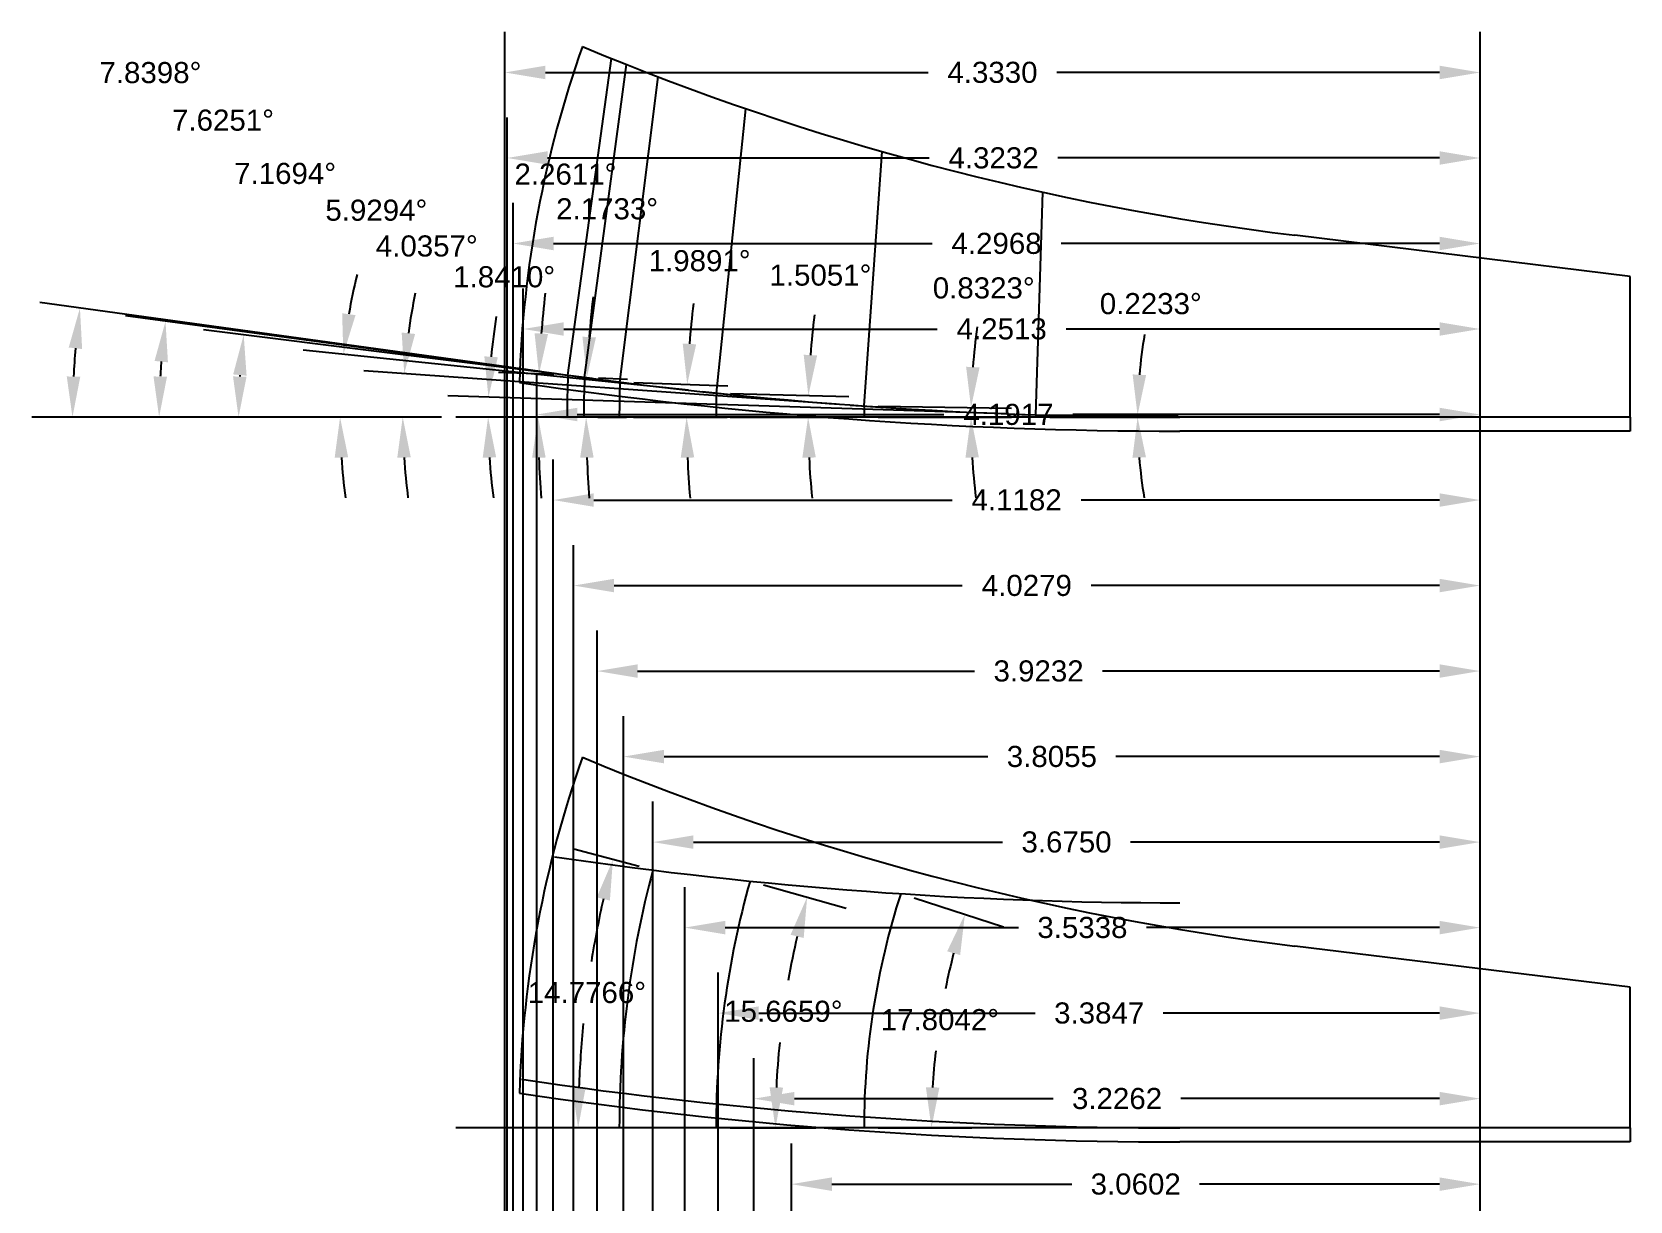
# Model space of a CAD drawing. Header units: inches. Extents: x 113.3 to 164.8, y -27 to 25.4.
# Drawn here: x 122.06 to 129.16, y -3.4 to 1.79 of the extents above; entities that cross this region are included whole.
import ezdxf

# ---------------------------------------------------------------- set-up
doc = ezdxf.new("R2010")
doc.units = ezdxf.units.IN
doc.header["$MEASUREMENT"] = 0
doc.header["$PDMODE"] = 35
doc.layers.get('Defpoints').update_dxf_attribs({"color": 10})
doc.layers.add('Blade_1', color=30, linetype='Continuous', true_color=0xff7f00)
doc.layers.add('Dims', color=4, linetype='Continuous')
doc.styles.get("Standard").update_dxf_attribs({"font": 'arial.ttf'})
doc.dimstyles.get("Standard").update_dxf_attribs({"dimtxt": 0.09375, "dimasz": 0.18, "dimexe": 0.18, "dimexo": 0.0625, "dimgap": 0.09, "dimtad": 0, "dimtih": 1, "dimtoh": 1, "dimdec": 4, "dimzin": 0, "dimdsep": 46, "dimtxsty": 'Standard', "dimcen": 0.09, "dimadec": 4, "dimazin": 0, "dimtfac": 1, "dimtdec": 4, "dimtofl": 0, "dimtmove": 0, "dimatfit": 3, "dimfxl": 1, "dimtolj": 1, "dimtzin": 0, "dimarcsym": 0})

# ---------------------------------------------------------------- blocks, each defined once
blk = doc.blocks.new('*D45')
at = {"layer": 'Blade_1', "color": 0, "lineweight": -2, "transparency": 16777216}
for p, q in [((126.5777, 0.0912), (127.1475, 0.0889)), ((126.5777, 0.0811), (127.1475, 0.0811))]:
    blk.add_line(p, q, dxfattribs=at)
for start, end in [(170.34806, 175.06238), (184.71432, 189.42865)]:
    blk.add_arc((129.1557, 0.0811), 2.1883, start, end, dxfattribs=at)
at = {"layer": 'Blade_1', "color": 0, "transparency": 16777216}
for points in [[(127.0056, 0.2681), (126.9456, 0.2708), (126.9675, 0.0896)], [(126.9449, -0.1), (127.0049, -0.0975), (126.9675, 0.0811)]]:
    blk.add_solid(points, dxfattribs=at)
at = {"layer": 'Defpoints', "color": 0, "transparency": 16777216}
for p in [(126.5152, 0.0914), (126.5152, 0.0811), (126.9675, 0.084), (129.1557, 0.0811)]:
    blk.add_point(p, dxfattribs=at)
at = {"layer": 'Blade_1', "color": 0, "transparency": 16777216, "insert": (127.0262, 0.5848), "char_height": 0.09375, "attachment_point": 5}
blk.add_mtext('\\A1;0.2233°', dxfattribs=at)
blk = doc.blocks.new('*D46')
at = {"layer": 'Blade_1', "color": 0, "lineweight": -2, "transparency": 16777216}
blk.add_line((126.3903, 0.0954), (123.9034, 0.1754), dxfattribs=at)
for start, end in [(170.6669, 174.41297), (183.74607, 187.49214)]:
    blk.add_arc((126.8354, 0.0811), 2.7536, start, end, dxfattribs=at)
at = {"layer": 'Blade_1', "color": 0, "transparency": 16777216}
for points in [[(124.1249, 0.3472), (124.065, 0.3511), (124.0833, 0.1696)], [(124.0577, -0.0998), (124.1177, -0.0978), (124.0818, 0.0811)]]:
    blk.add_solid(points, dxfattribs=at)
at = {"layer": 'Defpoints', "color": 0, "transparency": 16777216}
for p in [(123.9378, 0.0811), (124.082, 0.1106), (126.4528, 0.0934), (126.5777, 0.0894), (129.1557, 0.0811)]:
    blk.add_point(p, dxfattribs=at)
at = {"layer": 'Blade_1', "color": 0, "transparency": 16777216, "insert": (124.1532, 0.7041), "char_height": 0.09375, "attachment_point": 5}
blk.add_mtext('\\A1;1.8410°', dxfattribs=at)
blk = doc.blocks.new('*D49')
at = {"layer": 'Blade_1', "color": 0, "lineweight": -2, "transparency": 16777216}
for p, q in [((125.6279, 0.1393), (123.5296, 0.2874)), ((123.8753, 0.0811), (123.5223, 0.0811))]:
    blk.add_line(p, q, dxfattribs=at)
for start, end in [(168.4652, 172.21477), (183.74957, 187.49915)]:
    blk.add_arc((126.4533, 0.0811), 2.751, start, end, dxfattribs=at)
at = {"layer": 'Blade_1', "color": 0, "transparency": 16777216}
for points in [[(123.7575, 0.4507), (123.6978, 0.4568), (123.7091, 0.2747)], [(123.6782, -0.0998), (123.7382, -0.0978), (123.7023, 0.0811)]]:
    blk.add_solid(points, dxfattribs=at)
at = {"layer": 'Defpoints', "color": 0, "transparency": 16777216}
for p in [(123.7031, 0.1457), (123.9378, 0.0811), (125.6903, 0.1349), (125.8149, 0.1261), (129.1557, 0.0811)]:
    blk.add_point(p, dxfattribs=at)
at = {"layer": 'Blade_1', "color": 0, "transparency": 16777216, "insert": (123.8093, 0.841), "char_height": 0.09375, "attachment_point": 5}
blk.add_mtext('\\A1;4.0357°', dxfattribs=at)
blk = doc.blocks.new('*D50')
at = {"layer": 'Blade_1', "color": 0, "lineweight": -2, "transparency": 16777216}
for p, q in [((125.8147, 0.0811), (126.4072, 0.0811)), ((125.8151, 0.1296), (126.4075, 0.121))]:
    blk.add_line(p, q, dxfattribs=at)
for start, end in [(172.12347, 175.64561), (183.52214, 187.04428)]:
    blk.add_arc((129.1557, 0.0811), 2.9286, start, end, dxfattribs=at)
at = {"layer": 'Blade_1', "color": 0, "transparency": 16777216}
for points in [[(126.2656, 0.3021), (126.2057, 0.3048), (126.2275, 0.1236)], [(126.2027, -0.0997), (126.2627, -0.0979), (126.2272, 0.0811)]]:
    blk.add_solid(points, dxfattribs=at)
at = {"layer": 'Defpoints', "color": 0, "transparency": 16777216}
for p in [(125.7522, 0.0811), (125.7526, 0.1305), (126.2272, 0.0953), (129.1557, 0.0811)]:
    blk.add_point(p, dxfattribs=at)
at = {"layer": 'Blade_1', "color": 0, "transparency": 16777216, "insert": (126.2839, 0.6546), "char_height": 0.09375, "attachment_point": 5}
blk.add_mtext('\\A1;0.8323°', dxfattribs=at)
blk = doc.blocks.new('*D53')
at = {"layer": 'Blade_1', "color": 0, "lineweight": -2, "transparency": 16777216}
for p, q in [((124.9718, 0.2007), (123.2594, 0.3785)), ((123.8753, 0.0811), (123.244, 0.0811))]:
    blk.add_line(p, q, dxfattribs=at)
for start, end in [(166.42739, 170.249), (183.82161, 187.64321)]:
    blk.add_arc((126.1232, 0.0811), 2.6992, start, end, dxfattribs=at)
at = {"layer": 'Blade_1', "color": 0, "transparency": 16777216}
for points in [[(123.4927, 0.5342), (123.4333, 0.5424), (123.4385, 0.3599)], [(123.4, -0.0998), (123.46, -0.0978), (123.424, 0.0811)]]:
    blk.add_solid(points, dxfattribs=at)
at = {"layer": 'Defpoints', "color": 0, "transparency": 16777216}
for p in [(123.4256, 0.1742), (125.034, 0.1942), (125.1583, 0.1813), (123.9378, 0.0811), (129.1557, 0.0811)]:
    blk.add_point(p, dxfattribs=at)
at = {"layer": 'Blade_1', "color": 0, "transparency": 16777216, "insert": (123.5852, 1), "char_height": 0.09375, "attachment_point": 5}
blk.add_mtext('\\A1;5.9294°', dxfattribs=at)
blk = doc.blocks.new('*D54')
at = {"layer": 'Blade_1', "color": 0, "lineweight": -2, "transparency": 16777216}
for p, q in [((125.1586, 0.1861), (125.6848, 0.1723)), ((125.1572, 0.0811), (125.6836, 0.0811))]:
    blk.add_line(p, q, dxfattribs=at)
for start, end in [(172.84662, 175.67075), (182.82414, 185.64827)]:
    blk.add_arc((129.1557, 0.0811), 3.6522, start, end, dxfattribs=at)
at = {"layer": 'Blade_1', "color": 0, "transparency": 16777216}
for points in [[(125.5439, 0.3553), (125.484, 0.3583), (125.5048, 0.177)], [(125.478, -0.0996), (125.538, -0.0981), (125.5036, 0.0811)]]:
    blk.add_solid(points, dxfattribs=at)
at = {"layer": 'Defpoints', "color": 0, "transparency": 16777216}
for p in [(125.0961, 0.1878), (125.0947, 0.0811), (125.5037, 0.1131), (129.1557, 0.0811)]:
    blk.add_point(p, dxfattribs=at)
at = {"layer": 'Blade_1', "color": 0, "transparency": 16777216, "insert": (125.5584, 0.7116), "char_height": 0.09375, "attachment_point": 5}
blk.add_mtext('\\A1;1.5051°', dxfattribs=at)
blk = doc.blocks.new('*D57')
at = {"layer": 'Blade_1', "color": 0, "lineweight": -2, "transparency": 16777216}
for p, q in [((124.7299, 0.2348), (125.1463, 0.2204)), ((124.7273, 0.0811), (125.1438, 0.0811))]:
    blk.add_line(p, q, dxfattribs=at)
for start, end in [(173.08994, 175.5504), (182.46046, 184.92092)]:
    blk.add_arc((129.1557, 0.0811), 4.1919, start, end, dxfattribs=at)
at = {"layer": 'Blade_1', "color": 0, "transparency": 16777216}
for points in [[(125.0064, 0.4046), (124.9465, 0.408), (124.9664, 0.2266)], [(124.9377, -0.0995), (124.9977, -0.0982), (124.9638, 0.0811)]]:
    blk.add_solid(points, dxfattribs=at)
at = {"layer": 'Defpoints', "color": 0, "transparency": 16777216}
for p in [(124.6675, 0.237), (124.6648, 0.0811), (124.9641, 0.1296), (129.1557, 0.0811)]:
    blk.add_point(p, dxfattribs=at)
at = {"layer": 'Blade_1', "color": 0, "transparency": 16777216, "insert": (125.0217, 0.7755), "char_height": 0.09375, "attachment_point": 5}
blk.add_mtext('\\A1;1.9891°', dxfattribs=at)
blk = doc.blocks.new('*D58')
at = {"layer": 'Blade_1', "color": 0, "lineweight": -2, "transparency": 16777216}
for p, q in [((124.5435, 0.2526), (122.8172, 0.4697)), ((123.8753, 0.0811), (122.7929, 0.0811))]:
    blk.add_line(p, q, dxfattribs=at)
blk.add_arc((125.9067, 0.0811), 2.9339, 176.34639, 176.4842, dxfattribs=at)
at = {"layer": 'Blade_1', "color": 0, "transparency": 16777216}
for points in [[(122.949, 0.2709), (123.0087, 0.2652), (122.9958, 0.4473)], [(123.0084, 0.2601), (122.9484, 0.2619), (122.9729, 0.0811)]]:
    blk.add_solid(points, dxfattribs=at)
at = {"layer": 'Defpoints', "color": 0, "transparency": 16777216}
for p in [(124.6055, 0.2448), (124.7295, 0.2292), (122.9754, 0.2034), (123.9378, 0.0811), (129.1557, 0.0811)]:
    blk.add_point(p, dxfattribs=at)
at = {"layer": 'Blade_1', "color": 0, "transparency": 16777216, "insert": (123.1798, 1.1634), "char_height": 0.09375, "attachment_point": 5}
blk.add_mtext('\\A1;7.1694°', dxfattribs=at)
blk = doc.blocks.new('*D59')
at = {"layer": 'Blade_1', "color": 0, "lineweight": -2, "transparency": 16777216}
for p, q in [((124.3863, 0.274), (122.47, 0.5305)), ((123.8753, 0.0811), (122.44, 0.0811))]:
    blk.add_line(p, q, dxfattribs=at)
blk.add_arc((125.8271, 0.0811), 3.2071, 175.5911, 176.78384, dxfattribs=at)
at = {"layer": 'Blade_1', "color": 0, "transparency": 16777216}
for points in [[(122.5997, 0.3308), (122.6593, 0.3245), (122.6484, 0.5067)], [(122.655, 0.2602), (122.5951, 0.2619), (122.62, 0.0811)]]:
    blk.add_solid(points, dxfattribs=at)
at = {"layer": 'Defpoints', "color": 0, "transparency": 16777216}
for p in [(122.6232, 0.2233), (124.4483, 0.2657), (124.5722, 0.2491), (123.9378, 0.0811), (129.1557, 0.0811)]:
    blk.add_point(p, dxfattribs=at)
at = {"layer": 'Blade_1', "color": 0, "transparency": 16777216, "insert": (122.9039, 1.4002), "char_height": 0.09375, "attachment_point": 5}
blk.add_mtext('\\A1;7.6251°', dxfattribs=at)
blk = doc.blocks.new('*D60')
at = {"layer": 'Blade_1', "color": 0, "lineweight": -2, "transparency": 16777216}
for p, q in [((124.5727, 0.255), (124.7005, 0.2502)), ((124.5694, 0.0811), (124.6973, 0.0811))]:
    blk.add_line(p, q, dxfattribs=at)
for start, end in [(173.37956, 175.60312), (182.22357, 184.44713)]:
    blk.add_arc((129.1557, 0.0811), 4.6384, start, end, dxfattribs=at)
at = {"layer": 'Blade_1', "color": 0, "transparency": 16777216}
for points in [[(124.5609, 0.435), (124.501, 0.4384), (124.5206, 0.257)], [(124.4908, -0.0994), (124.5508, -0.0983), (124.5173, 0.0811)]]:
    blk.add_solid(points, dxfattribs=at)
at = {"layer": 'Defpoints', "color": 0, "transparency": 16777216}
for p in [(124.5102, 0.2574), (124.5069, 0.0811), (124.5177, 0.1398), (129.1557, 0.0811)]:
    blk.add_point(p, dxfattribs=at)
at = {"layer": 'Blade_1', "color": 0, "transparency": 16777216, "insert": (124.6105, 1.0062), "char_height": 0.09375, "attachment_point": 5}
blk.add_mtext('\\A1;2.1733°', dxfattribs=at)
blk = doc.blocks.new('*D63')
at = {"layer": 'Blade_1', "color": 0, "lineweight": -2, "transparency": 16777216}
for p, q in [((124.3124, 0.2845), (122.0899, 0.5905)), ((123.8753, 0.0811), (122.055, 0.0811))]:
    blk.add_line(p, q, dxfattribs=at)
blk.add_arc((125.7896, 0.0811), 3.5546, 175.06188, 177.09828, dxfattribs=at)
at = {"layer": 'Blade_1', "color": 0, "transparency": 16777216}
for points in [[(122.2184, 0.3904), (122.278, 0.3837), (122.2682, 0.566)], [(122.2696, 0.2603), (122.2096, 0.2618), (122.235, 0.0811)]]:
    blk.add_solid(points, dxfattribs=at)
at = {"layer": 'Defpoints', "color": 0, "transparency": 16777216}
for p in [(122.2387, 0.2432), (124.3743, 0.276), (124.4981, 0.2589), (123.9378, 0.0811), (129.1557, 0.0811)]:
    blk.add_point(p, dxfattribs=at)
at = {"layer": 'Blade_1', "color": 0, "transparency": 16777216, "insert": (122.5813, 1.6115), "char_height": 0.09375, "attachment_point": 5}
blk.add_mtext('\\A1;7.8398°', dxfattribs=at)
blk = doc.blocks.new('*D64')
at = {"layer": 'Blade_1', "color": 0, "lineweight": -2, "transparency": 16777216}
for p, q in [((124.3737, 0.2699), (124.1279, 0.2796)), ((124.37, 0.0811), (124.124, 0.0811))]:
    blk.add_line(p, q, dxfattribs=at)
for start, end in [(173.48725, 175.61305), (182.12581, 184.25161)]:
    blk.add_arc((129.1557, 0.0811), 4.8517, start, end, dxfattribs=at)
at = {"layer": 'Blade_1', "color": 0, "transparency": 16777216}
for points in [[(124.3482, 0.4505), (124.2883, 0.454), (124.3078, 0.2725)], [(124.2774, -0.0994), (124.3374, -0.0983), (124.304, 0.0811)]]:
    blk.add_solid(points, dxfattribs=at)
at = {"layer": 'Defpoints', "color": 0, "transparency": 16777216}
for p in [(124.4362, 0.2675), (124.3044, 0.1449), (124.4325, 0.0811), (129.1557, 0.0811)]:
    blk.add_point(p, dxfattribs=at)
at = {"layer": 'Blade_1', "color": 0, "transparency": 16777216, "insert": (124.4255, 1.1602), "char_height": 0.09375, "attachment_point": 5}
blk.add_mtext('\\A1;2.2611°', dxfattribs=at)
blk = doc.blocks.new('*D167')
at = {"color": 0, "lineweight": -2, "transparency": 16777216}
for p, q in [((125.9748, -2.0557), (126.3718, -2.1833)), ((125.8147, -3.0773), (126.2318, -3.0773))]:
    blk.add_line(p, q, dxfattribs=at)
for start, end in [(165.51885, 168.512), (173.66563, 176.67694)]:
    blk.add_arc((129.1557, -3.0773), 3.104, start, end, dxfattribs=at)
at = {"color": 0, "transparency": 16777216}
for points in [[(126.1216, -2.2928), (126.1792, -2.3095), (126.2004, -2.1282)], [(126.087, -2.8982), (126.027, -2.8965), (126.0518, -3.0773)]]:
    blk.add_solid(points, dxfattribs=at)
at = {"layer": 'Defpoints', "color": 0, "transparency": 16777216}
for p in [(125.9152, -2.0366), (126.1181, -2.4389), (125.7522, -3.0773), (129.1557, -3.0773)]:
    blk.add_point(p, dxfattribs=at)
at = {"color": 0, "transparency": 16777216, "insert": (126.0892, -2.597), "char_height": 0.09375, "attachment_point": 5}
blk.add_mtext('\\A1;17.8042°', dxfattribs=at)
blk = doc.blocks.new('*D168')
at = {"color": 0, "lineweight": -2, "transparency": 16777216}
for p, q in [((125.3058, -1.9976), (125.6727, -2.1005)), ((125.1572, -3.0773), (125.5383, -3.0773))]:
    blk.add_line(p, q, dxfattribs=at)
for start, end in [(167.05023, 170.06154), (174.26199, 177.28389)]:
    blk.add_arc((129.1557, -3.0773), 3.7974, start, end, dxfattribs=at)
at = {"color": 0, "transparency": 16777216}
for points in [[(125.4258, -2.2189), (125.484, -2.2337), (125.4994, -2.0519)], [(125.3926, -2.8981), (125.3326, -2.8966), (125.3583, -3.0773)]]:
    blk.add_solid(points, dxfattribs=at)
at = {"layer": 'Defpoints', "color": 0, "transparency": 16777216}
for p in [(125.2456, -1.9807), (125.4212, -2.3889), (125.0947, -3.0773), (129.1557, -3.0773)]:
    blk.add_point(p, dxfattribs=at)
at = {"color": 0, "transparency": 16777216, "insert": (125.3938, -2.5598), "char_height": 0.09375, "attachment_point": 5}
blk.add_mtext('\\A1;15.6659°', dxfattribs=at)
blk = doc.blocks.new('*D169')
at = {"color": 0, "lineweight": -2, "transparency": 16777216}
for p, q in [((124.7529, -1.9159), (124.4623, -1.8393)), ((124.6023, -3.0773), (124.3018, -3.0773))]:
    blk.add_line(p, q, dxfattribs=at)
for start, end in [(167.43003, 170.90394), (174.31284, 177.79333)]:
    blk.add_arc((129.1557, -3.0773), 4.6739, start, end, dxfattribs=at)
at = {"color": 0, "transparency": 16777216}
for points in [[(124.5647, -2.053), (124.623, -2.0672), (124.6364, -1.8852)], [(124.5153, -2.8979), (124.4553, -2.8968), (124.4818, -3.0773)]]:
    blk.add_solid(points, dxfattribs=at)
at = {"layer": 'Defpoints', "color": 0, "transparency": 16777216}
for p in [(124.8133, -1.9319), (124.5507, -2.2776), (124.6648, -3.0773), (129.1557, -3.0773)]:
    blk.add_point(p, dxfattribs=at)
at = {"color": 0, "transparency": 16777216, "insert": (124.5206, -2.4763), "char_height": 0.09375, "attachment_point": 5}
blk.add_mtext('\\A1;14.7766°', dxfattribs=at)
blk = doc.blocks.new('*D260')
at = {"layer": 'Defpoints', "color": 0, "transparency": 16777216}
for p in [(125.4292, -3.3274), (125.4292, -9.5267), (128.4894, -9.7211)]:
    blk.add_point(p, dxfattribs=at)
at = {"layer": 'Dims', "color": 0, "lineweight": -2, "transparency": 16777216}
for p, q in [((125.4292, -9.4642), (125.4292, -3.1474)), ((128.4894, -9.6586), (128.4894, -3.1474)), ((125.6092, -3.3274), (126.6752, -3.3274)), ((128.3094, -3.3274), (127.2434, -3.3274))]:
    blk.add_line(p, q, dxfattribs=at)
at = {"layer": 'Dims', "color": 0, "transparency": 16777216}
for points in [[(125.6092, -3.2974), (125.6092, -3.3574), (125.4292, -3.3274)], [(128.3094, -3.2974), (128.3094, -3.3574), (128.4894, -3.3274)]]:
    blk.add_solid(points, dxfattribs=at)
at = {"layer": 'Dims', "color": 0, "transparency": 16777216, "insert": (126.9593, -3.3274), "char_height": 0.09375, "attachment_point": 5}
blk.add_mtext('\\A1;3.0602', dxfattribs=at)
blk = doc.blocks.new('*D261')
at = {"layer": 'Defpoints', "color": 0, "transparency": 16777216}
for p in [(125.2632, -2.9474), (125.2632, -9.597), (128.4894, -9.7211)]:
    blk.add_point(p, dxfattribs=at)
at = {"layer": 'Dims', "color": 0, "lineweight": -2, "transparency": 16777216}
for p, q in [((125.2632, -9.5345), (125.2632, -2.7674)), ((128.4894, -9.6586), (128.4894, -2.7674)), ((125.4432, -2.9474), (126.5922, -2.9474)), ((128.3094, -2.9474), (127.1604, -2.9474))]:
    blk.add_line(p, q, dxfattribs=at)
at = {"layer": 'Dims', "color": 0, "transparency": 16777216}
for points in [[(125.4432, -2.9174), (125.4432, -2.9774), (125.2632, -2.9474)], [(128.3094, -2.9174), (128.3094, -2.9774), (128.4894, -2.9474)]]:
    blk.add_solid(points, dxfattribs=at)
at = {"layer": 'Dims', "color": 0, "transparency": 16777216, "insert": (126.8763, -2.9474), "char_height": 0.09375, "attachment_point": 5}
blk.add_mtext('\\A1;3.2262', dxfattribs=at)
blk = doc.blocks.new('*D262')
at = {"layer": 'Defpoints', "color": 0, "transparency": 16777216}
for p in [(125.1047, -2.5674), (125.1047, -9.6818), (128.4894, -9.7211)]:
    blk.add_point(p, dxfattribs=at)
at = {"layer": 'Dims', "color": 0, "lineweight": -2, "transparency": 16777216}
for p, q in [((125.1047, -9.6193), (125.1047, -2.3874)), ((128.4894, -9.6586), (128.4894, -2.3874)), ((125.2847, -2.5674), (126.5125, -2.5674)), ((128.3094, -2.5674), (127.0816, -2.5674))]:
    blk.add_line(p, q, dxfattribs=at)
at = {"layer": 'Dims', "color": 0, "transparency": 16777216}
for points in [[(125.2847, -2.5374), (125.2847, -2.5974), (125.1047, -2.5674)], [(128.3094, -2.5374), (128.3094, -2.5974), (128.4894, -2.5674)]]:
    blk.add_solid(points, dxfattribs=at)
at = {"layer": 'Dims', "color": 0, "transparency": 16777216, "insert": (126.7971, -2.5674), "char_height": 0.09375, "attachment_point": 5}
blk.add_mtext('\\A1;3.3847', dxfattribs=at)
blk = doc.blocks.new('*D263')
at = {"layer": 'Defpoints', "color": 0, "transparency": 16777216}
for p in [(124.9556, -2.1874), (128.4894, -9.7211), (124.9556, -9.7812)]:
    blk.add_point(p, dxfattribs=at)
at = {"layer": 'Dims', "color": 0, "lineweight": -2, "transparency": 16777216}
for p, q in [((124.9556, -9.7187), (124.9556, -2.0074)), ((128.4894, -9.6586), (128.4894, -2.0074)), ((125.1356, -2.1874), (126.4378, -2.1874)), ((128.3094, -2.1874), (127.0072, -2.1874))]:
    blk.add_line(p, q, dxfattribs=at)
at = {"layer": 'Dims', "color": 0, "transparency": 16777216}
for points in [[(125.1356, -2.1574), (125.1356, -2.2174), (124.9556, -2.1874)], [(128.3094, -2.1574), (128.3094, -2.2174), (128.4894, -2.1874)]]:
    blk.add_solid(points, dxfattribs=at)
at = {"layer": 'Dims', "color": 0, "transparency": 16777216, "insert": (126.7225, -2.1874), "char_height": 0.09375, "attachment_point": 5}
blk.add_mtext('\\A1;3.5338', dxfattribs=at)
blk = doc.blocks.new('*D264')
at = {"layer": 'Defpoints', "color": 0, "transparency": 16777216}
for p in [(124.8144, -1.8074), (128.4894, -9.7211), (124.8144, -9.8925)]:
    blk.add_point(p, dxfattribs=at)
at = {"layer": 'Dims', "color": 0, "lineweight": -2, "transparency": 16777216}
for p, q in [((124.8144, -9.83), (124.8144, -1.6274)), ((128.4894, -9.6586), (128.4894, -1.6274)), ((124.9944, -1.8074), (126.3675, -1.8074)), ((128.3094, -1.8074), (126.9363, -1.8074))]:
    blk.add_line(p, q, dxfattribs=at)
at = {"layer": 'Dims', "color": 0, "transparency": 16777216}
for points in [[(124.9944, -1.7774), (124.9944, -1.8374), (124.8144, -1.8074)], [(128.3094, -1.7774), (128.3094, -1.8374), (128.4894, -1.8074)]]:
    blk.add_solid(points, dxfattribs=at)
at = {"layer": 'Dims', "color": 0, "transparency": 16777216, "insert": (126.6519, -1.8074), "char_height": 0.09375, "attachment_point": 5}
blk.add_mtext('\\A1;3.6750', dxfattribs=at)
blk = doc.blocks.new('*D265')
at = {"layer": 'Defpoints', "color": 0, "transparency": 16777216}
for p in [(124.6839, -1.4274), (128.4894, -9.7211), (124.6839, -10.0178)]:
    blk.add_point(p, dxfattribs=at)
at = {"layer": 'Dims', "color": 0, "lineweight": -2, "transparency": 16777216}
for p, q in [((124.6839, -9.9553), (124.6839, -1.2474)), ((128.4894, -9.6586), (128.4894, -1.2474)), ((124.8639, -1.4274), (126.3018, -1.4274)), ((128.3094, -1.4274), (126.8716, -1.4274))]:
    blk.add_line(p, q, dxfattribs=at)
at = {"layer": 'Dims', "color": 0, "transparency": 16777216}
for points in [[(124.8639, -1.3974), (124.8639, -1.4574), (124.6839, -1.4274)], [(128.3094, -1.3974), (128.3094, -1.4574), (128.4894, -1.4274)]]:
    blk.add_solid(points, dxfattribs=at)
at = {"layer": 'Dims', "color": 0, "transparency": 16777216, "insert": (126.5867, -1.4274), "char_height": 0.09375, "attachment_point": 5}
blk.add_mtext('\\A1;3.8055', dxfattribs=at)
blk = doc.blocks.new('*D266')
at = {"layer": 'Defpoints', "color": 0, "transparency": 16777216}
for p in [(124.5662, -1.0474), (128.4894, -9.7211), (124.5662, -10.1535)]:
    blk.add_point(p, dxfattribs=at)
at = {"layer": 'Dims', "color": 0, "lineweight": -2, "transparency": 16777216}
for p, q in [((124.5662, -10.091), (124.5662, -0.8674)), ((128.4894, -9.6586), (128.4894, -0.8674)), ((124.7462, -1.0474), (126.2437, -1.0474)), ((128.3094, -1.0474), (126.8119, -1.0474))]:
    blk.add_line(p, q, dxfattribs=at)
at = {"layer": 'Dims', "color": 0, "transparency": 16777216}
for points in [[(124.7462, -1.0174), (124.7462, -1.0774), (124.5662, -1.0474)], [(128.3094, -1.0174), (128.3094, -1.0774), (128.4894, -1.0474)]]:
    blk.add_solid(points, dxfattribs=at)
at = {"layer": 'Dims', "color": 0, "transparency": 16777216, "insert": (126.5278, -1.0474), "char_height": 0.09375, "attachment_point": 5}
blk.add_mtext('\\A1;3.9232', dxfattribs=at)
blk = doc.blocks.new('*D267')
at = {"layer": 'Defpoints', "color": 0, "transparency": 16777216}
for p in [(124.4615, -0.6674), (128.4894, -9.7211), (124.4615, -10.2991)]:
    blk.add_point(p, dxfattribs=at)
at = {"layer": 'Dims', "color": 0, "lineweight": -2, "transparency": 16777216}
for p, q in [((124.4615, -10.2366), (124.4615, -0.4874)), ((128.4894, -9.6586), (128.4894, -0.4874)), ((124.6415, -0.6674), (126.1889, -0.6674)), ((128.3094, -0.6674), (126.762, -0.6674))]:
    blk.add_line(p, q, dxfattribs=at)
at = {"layer": 'Dims', "color": 0, "transparency": 16777216}
for points in [[(124.6415, -0.6374), (124.6415, -0.6974), (124.4615, -0.6674)], [(128.3094, -0.6374), (128.3094, -0.6974), (128.4894, -0.6674)]]:
    blk.add_solid(points, dxfattribs=at)
at = {"layer": 'Dims', "color": 0, "transparency": 16777216, "insert": (126.4755, -0.6674), "char_height": 0.09375, "attachment_point": 5}
blk.add_mtext('\\A1;4.0279', dxfattribs=at)
blk = doc.blocks.new('*D268')
at = {"layer": 'Defpoints', "color": 0, "transparency": 16777216}
for p in [(124.3713, -0.2874), (128.4894, -9.7211), (124.3713, -10.4536)]:
    blk.add_point(p, dxfattribs=at)
at = {"layer": 'Dims', "color": 0, "lineweight": -2, "transparency": 16777216}
for p, q in [((124.3713, -10.3911), (124.3713, -0.1074)), ((128.4894, -9.6586), (128.4894, -0.1074)), ((124.5513, -0.2874), (126.1443, -0.2874)), ((128.3094, -0.2874), (126.7163, -0.2874))]:
    blk.add_line(p, q, dxfattribs=at)
at = {"layer": 'Dims', "color": 0, "transparency": 16777216}
for points in [[(124.5513, -0.2574), (124.5513, -0.3174), (124.3713, -0.2874)], [(128.3094, -0.2574), (128.3094, -0.3174), (128.4894, -0.2874)]]:
    blk.add_solid(points, dxfattribs=at)
at = {"layer": 'Dims', "color": 0, "transparency": 16777216, "insert": (126.4303, -0.2874), "char_height": 0.09375, "attachment_point": 5}
blk.add_mtext('\\A1;4.1182', dxfattribs=at)
blk = doc.blocks.new('*D269')
at = {"layer": 'Defpoints', "color": 0, "transparency": 16777216}
for p in [(124.2978, 0.0926), (128.4894, -9.7211), (124.2978, -10.6065)]:
    blk.add_point(p, dxfattribs=at)
at = {"layer": 'Dims', "color": 0, "lineweight": -2, "transparency": 16777216}
for p, q in [((124.2978, -10.544), (124.2978, 0.2726)), ((128.4894, -9.6586), (128.4894, 0.2726)), ((124.4778, 0.0926), (126.1071, 0.0926)), ((128.3094, 0.0926), (126.6801, 0.0926))]:
    blk.add_line(p, q, dxfattribs=at)
at = {"layer": 'Dims', "color": 0, "transparency": 16777216}
for points in [[(124.4778, 0.1226), (124.4778, 0.0626), (124.2978, 0.0926)], [(128.3094, 0.1226), (128.3094, 0.0626), (128.4894, 0.0926)]]:
    blk.add_solid(points, dxfattribs=at)
at = {"layer": 'Dims', "color": 0, "transparency": 16777216, "insert": (126.3936, 0.0926), "char_height": 0.09375, "attachment_point": 5}
blk.add_mtext('\\A1;4.1917', dxfattribs=at)
blk = doc.blocks.new('*D270')
at = {"layer": 'Defpoints', "color": 0, "transparency": 16777216}
for p in [(124.2381, 0.4726), (128.4894, -9.7211), (124.2381, -10.7657)]:
    blk.add_point(p, dxfattribs=at)
at = {"layer": 'Dims', "color": 0, "lineweight": -2, "transparency": 16777216}
for p, q in [((124.2381, -10.7032), (124.2381, 0.6526)), ((128.4894, -9.6586), (128.4894, 0.6526)), ((124.4181, 0.4726), (126.0773, 0.4726)), ((128.3094, 0.4726), (126.6503, 0.4726))]:
    blk.add_line(p, q, dxfattribs=at)
at = {"layer": 'Dims', "color": 0, "transparency": 16777216}
for points in [[(124.4181, 0.5026), (124.4181, 0.4426), (124.2381, 0.4726)], [(128.3094, 0.5026), (128.3094, 0.4426), (128.4894, 0.4726)]]:
    blk.add_solid(points, dxfattribs=at)
at = {"layer": 'Dims', "color": 0, "transparency": 16777216, "insert": (126.3638, 0.4726), "char_height": 0.09375, "attachment_point": 5}
blk.add_mtext('\\A1;4.2513', dxfattribs=at)
blk = doc.blocks.new('*D271')
at = {"layer": 'Defpoints', "color": 0, "transparency": 16777216}
for p in [(124.1927, 0.8526), (128.4894, -9.7211), (124.1927, -10.9307)]:
    blk.add_point(p, dxfattribs=at)
at = {"layer": 'Dims', "color": 0, "lineweight": -2, "transparency": 16777216}
for p, q in [((124.1927, -10.8682), (124.1927, 1.0326)), ((128.4894, -9.6586), (128.4894, 1.0326)), ((124.3727, 0.8526), (126.0545, 0.8526)), ((128.3094, 0.8526), (126.6276, 0.8526))]:
    blk.add_line(p, q, dxfattribs=at)
at = {"layer": 'Dims', "color": 0, "transparency": 16777216}
for points in [[(124.3727, 0.8826), (124.3727, 0.8226), (124.1927, 0.8526)], [(128.3094, 0.8826), (128.3094, 0.8226), (128.4894, 0.8526)]]:
    blk.add_solid(points, dxfattribs=at)
at = {"layer": 'Dims', "color": 0, "transparency": 16777216, "insert": (126.341, 0.8526), "char_height": 0.09375, "attachment_point": 5}
blk.add_mtext('\\A1;4.2968', dxfattribs=at)
blk = doc.blocks.new('*D272')
at = {"layer": 'Defpoints', "color": 0, "transparency": 16777216}
for p in [(124.1662, 1.2326), (128.4894, -9.7211), (124.1662, -11.0975)]:
    blk.add_point(p, dxfattribs=at)
at = {"layer": 'Dims', "color": 0, "lineweight": -2, "transparency": 16777216}
for p, q in [((124.1662, -11.035), (124.1662, 1.4126)), ((128.4894, -9.6586), (128.4894, 1.4126)), ((124.3462, 1.2326), (126.0418, 1.2326)), ((128.3094, 1.2326), (126.6138, 1.2326))]:
    blk.add_line(p, q, dxfattribs=at)
at = {"layer": 'Dims', "color": 0, "transparency": 16777216}
for points in [[(124.3462, 1.2626), (124.3462, 1.2026), (124.1662, 1.2326)], [(128.3094, 1.2626), (128.3094, 1.2026), (128.4894, 1.2326)]]:
    blk.add_solid(points, dxfattribs=at)
at = {"layer": 'Dims', "color": 0, "transparency": 16777216, "insert": (126.3278, 1.2326), "char_height": 0.09375, "attachment_point": 5}
blk.add_mtext('\\A1;4.3232', dxfattribs=at)
blk = doc.blocks.new('*D273')
at = {"layer": 'Defpoints', "color": 0, "transparency": 16777216}
for p in [(124.1564, 1.6126), (128.4894, -9.7211), (124.1564, -11.2787)]:
    blk.add_point(p, dxfattribs=at)
at = {"layer": 'Dims', "color": 0, "lineweight": -2, "transparency": 16777216}
for p, q in [((124.1564, -11.2162), (124.1564, 1.7926)), ((128.4894, -9.6586), (128.4894, 1.7926)), ((124.3364, 1.6126), (126.0366, 1.6126)), ((128.3094, 1.6126), (126.6092, 1.6126))]:
    blk.add_line(p, q, dxfattribs=at)
at = {"layer": 'Dims', "color": 0, "transparency": 16777216}
for points in [[(124.3364, 1.6426), (124.3364, 1.5826), (124.1564, 1.6126)], [(128.3094, 1.6426), (128.3094, 1.5826), (128.4894, 1.6126)]]:
    blk.add_solid(points, dxfattribs=at)
at = {"layer": 'Dims', "color": 0, "transparency": 16777216, "insert": (126.3229, 1.6126), "char_height": 0.09375, "attachment_point": 5}
blk.add_mtext('\\A1;4.3330', dxfattribs=at)

msp = doc.modelspace()

# ---------------------------------------------------------------- linework, layer by layer
for p, q in [((129.15575, 0.70611), (127.66693, 0.88891)), ((129.15575, 0.08111), (129.15575, 0.01861)), ((129.15575, -2.4523), (127.66693, -2.26949)), ((129.15575, -3.0773), (129.15575, -3.1398))]:
    msp.add_line(p, q)
at = {"linetype": 'ByBlock'}
for p, q in [((129.15575, 0.08111), (129.15575, 0.70611)), ((129.15575, 0.01861), (127.15575, 0.01861)), ((129.15575, -3.0773), (129.15575, -2.4523)), ((129.15575, -3.1398), (127.15575, -3.1398))]:
    msp.add_line(p, q, dxfattribs=at)
at = {"color": 1}
for p, q in [((129.15575, 0.08111), (123.93781, 0.08111)), ((129.15575, -3.0773), (123.93781, -3.0773))]:
    msp.add_line(p, q, dxfattribs=at)
for centre, radius, start, end in [((129.15575, 0.08111), 4.9375, 160.516207, 178.212174), ((129.12936, 12.79947), 12, 247.312945, 263), ((129.15575, -3.0773), 4.9375, 160.516207, 178.212174), ((129.12936, 9.64106), 12, 247.312945, 263), ((129.15575, -3.0773), 4.49098, 165.223353, 180), ((129.15575, -3.0773), 4.061, 164.334121, 180), ((129.15575, -3.0773), 3.4035, 162.195793, 180)]:
    msp.add_arc(centre, radius, start, end)
at = {"linetype": 'ByBlock'}
for centre, radius in [((127.15575, 20.01861), 19.9375), ((127.15575, 20.01861), 20), ((127.15575, 16.8602), 18.9375), ((127.15575, 16.8602), 19.9375), ((127.15575, 16.8602), 20)]:
    msp.add_arc(centre, radius, 261.56109, 270, dxfattribs=at)
at = {"layer": 'Blade_1'}
for p, q in [((124.43618, 0.26746), (124.62998, 1.67492)), ((124.51024, 0.2574), (124.69644, 1.64827)), ((124.66747, 0.23699), (124.83804, 1.59301)), ((125.09615, 0.18778), (125.2274, 1.45157)), ((125.7526, 0.13055), (125.83238, 1.26127)), ((126.51525, 0.0914), (126.54704, 1.08061)), ((124.37427, 0.27599), (124.4981, 0.25894)), ((124.4483, 0.2657), (124.57219, 0.24911)), ((124.60546, 0.24479), (124.72949, 0.22919)), ((125.03398, 0.19423), (125.15831, 0.18132)), ((125.69026, 0.13494), (125.81495, 0.12615)), ((126.45278, 0.09341), (126.57771, 0.08939))]:
    msp.add_line(p, q, dxfattribs=at)
for radius, start in [(4.72324, 177.738859), (4.64885, 177.826688), (4.49098, 178.01086), (4.061, 178.494891), (3.4035, 179.167748), (2.64052, 179.776702)]:
    msp.add_arc((129.15575, 0.08111), radius, start, 180, dxfattribs=at)

# ---------------------------------------------------------------- dimensions: what is measured, and where the dimension line sits
for base, p1, p2, picture, middle in [((124.55071, -2.27764), (124.8133, -1.93187), (124.66477, -3.0773), '*D169', (124.5206, -2.47626)), ((125.42124, -2.38893), (125.2456, -1.98072), (125.09475, -3.0773), '*D168', (125.39376, -2.55977)), ((126.11814, -2.43887), (125.91525, -2.03663), (125.75224, -3.0773), '*D167', (126.08917, -2.59697))]:
    dim = msp.add_angular_dim_3p(base=base, center=(129.15575, -3.0773), p1=p1, p2=p2, dimstyle='Standard')
    dim.commit()
    dim.dimension.update_dxf_attribs({"geometry": picture, "text_midpoint": middle})
for base, line1, line2, picture, middle in [((122.23871527, 0.24317798), ((129.15574755, 0.08110934), (123.93780698, 0.08110934)), ((124.37426699, 0.27598595), (124.49809864, 0.25893539)), '*D63', (122.58133431, 1.6114905)), ((122.62315659, 0.22333305), ((129.15574755, 0.08110934), (123.93780698, 0.08110934)), ((124.4482956, 0.26569775), (124.5721903, 0.24911151)), '*D59', (122.90385065, 1.40024015)), ((122.9754255, 0.2034449), ((129.1557476, 0.0811093), (123.937807, 0.0811093)), ((124.6054634, 0.2447917), (124.7294861, 0.2291913)), '*D58', (123.1798105, 1.1634316)), ((123.4256249, 0.1742008), ((129.1557476, 0.0811093), (123.937807, 0.0811093)), ((125.0339812, 0.1942324), (125.1583124, 0.1813196)), '*D53', (123.5852462, 1.0000016)), ((123.7030617, 0.1456927), ((129.1557476, 0.0811093), (123.937807, 0.0811093)), ((125.6902576, 0.1349439), (125.8149476, 0.1261467)), '*D49', (123.8093321, 0.8409887)), ((124.0819979, 0.1106004), ((129.1557476, 0.0811093), (123.937807, 0.0811093)), ((126.4527794, 0.093408), (126.5777149, 0.0893923)), '*D46', (124.1532318, 0.7040608))]:
    dim = msp.add_angular_dim_2l(base=base, line1=line1, line2=line2, dimstyle='Standard', dxfattribs=at)
    dim.commit()
    dim.dimension.update_dxf_attribs({"geometry": picture, "text_midpoint": middle, "dimtype": 162})
for base, center, p1, p2, picture, middle in [((124.30444, 0.14493), (129.15575, 0.08111), (124.43618, 0.26746), (124.43251, 0.08111), '*D64', (124.42555, 1.16022)), ((124.517674, 0.139755), (129.155748, 0.081109), (124.510243, 0.257405), (124.506899, 0.081109), '*D60', (124.610483, 1.00617)), ((124.96411, 0.12962), (129.15575, 0.08111), (124.66747, 0.23699), (124.66477, 0.08111), '*D57', (125.02174, 0.77547)), ((125.503697, 0.113089), (129.155748, 0.081109), (125.096147, 0.187776), (125.094746, 0.081109), '*D54', (125.558385, 0.711573)), ((126.2272, 0.09529), (129.15575, 0.08111), (125.7526, 0.13055), (125.75224, 0.08111), '*D50', (126.28386, 0.65458)), ((126.96749, 0.08395), (129.15575, 0.08111), (126.51525, 0.0914), (126.51523, 0.08111), '*D45', (127.02625, 0.5848))]:
    dim = msp.add_angular_dim_3p(base=base, center=center, p1=p1, p2=p2, dimstyle='Standard', dxfattribs=at)
    dim.commit()
    dim.dimension.update_dxf_attribs({"geometry": picture, "text_midpoint": middle, "dimtype": 165})
at = {"layer": 'Dims'}
for base, p1, p2, picture, middle in [((124.15641, 1.61263), (128.48942, -9.72114), (124.15641, -11.27869), '*D273', (126.32292, 1.61263)), ((124.16618, 1.23263), (128.48942, -9.72114), (124.16618, -11.09749), '*D272', (126.3278, 1.23263)), ((124.192666, 0.852633), (128.489424, -9.721135), (124.192666, -10.930677), '*D271', (126.341045, 0.852633)), ((124.23813, 0.47263), (128.48942, -9.72114), (124.23813, -10.76569), '*D270', (126.36378, 0.47263)), ((124.297767, 0.092633), (128.489424, -9.721135), (124.297767, -10.606536), '*D269', (126.393596, 0.092633)), ((124.37126, -0.28737), (128.48942, -9.72114), (124.37126, -10.4536), '*D268', (126.43034, -0.28737)), ((124.4615, -0.66737), (128.48942, -9.72114), (124.4615, -10.29909), '*D267', (126.47546, -0.66737)), ((124.56619, -1.04737), (128.48942, -9.72114), (124.56619, -10.15352), '*D266', (126.52781, -1.04737)), ((124.68394, -1.42737), (128.48942, -9.72114), (124.68394, -10.01779), '*D265', (126.58668, -1.42737)), ((124.81444, -1.80737), (128.48942, -9.72114), (124.81444, -9.89254), '*D264', (126.65193, -1.80737)), ((124.95558, -2.18737), (128.48942, -9.72114), (124.95558, -9.78124), '*D263', (126.7225, -2.18737)), ((125.1047, -2.56737), (128.48942, -9.72114), (125.1047, -9.68185), '*D262', (126.79706, -2.56737)), ((125.26318, -2.94737), (128.48942, -9.72114), (125.26318, -9.59702), '*D261', (126.8763, -2.94737)), ((125.42921, -3.32737), (128.48942, -9.72114), (125.42921, -9.52675), '*D260', (126.95932, -3.32737))]:
    dim = msp.add_linear_dim(base=base, p1=p1, p2=p2, dimstyle='Standard', dxfattribs=at)
    dim.commit()
    dim.dimension.update_dxf_attribs({"geometry": picture, "text_midpoint": middle})

doc.saveas('drawing.dxf')
